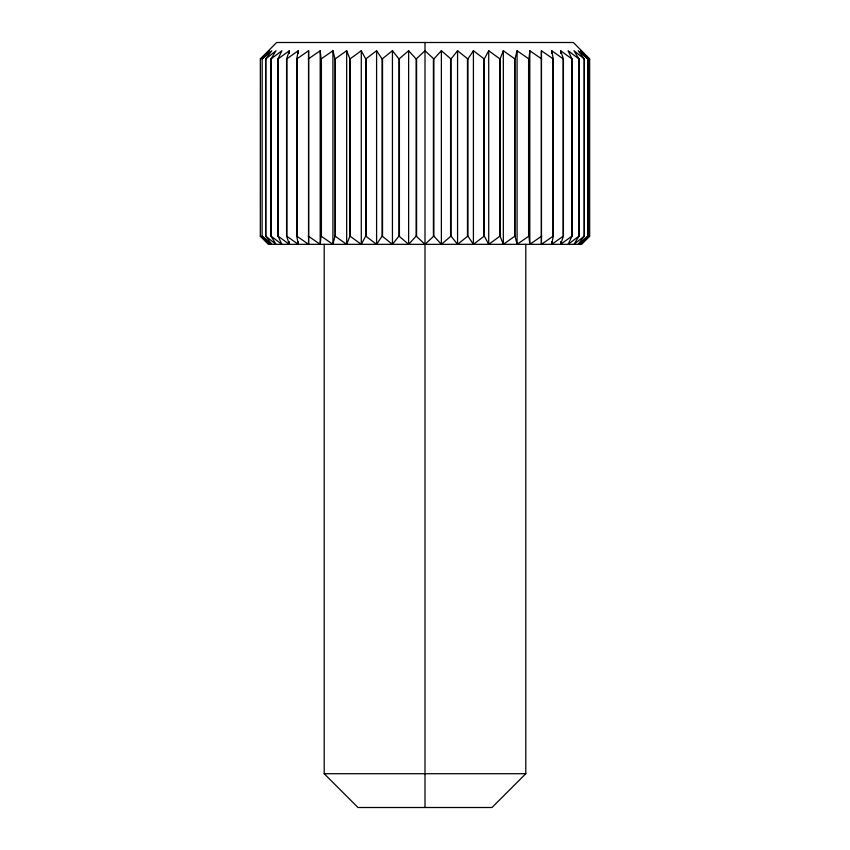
<?xml version="1.0" encoding="UTF-8"?>
<svg xmlns="http://www.w3.org/2000/svg" width="850" height="850" viewBox="0 0 850 850"><rect width="100%" height="100%" fill="white"/><g stroke="black" fill="none" stroke-linecap="round" stroke-linejoin="round"><path stroke-width="1.27" d="M296.714 236.087L308.582 244.333L308.582 50.745L296.714 58.99L296.714 236.087L298.265 244.333L286.588 236.087L286.588 58.99L289.34 50.745L277.982 58.99L277.982 236.087L281.892 244.333L270.98 236.087L270.98 58.99L276.016 50.745L265.668 58.99L265.668 236.087L271.777 244.333L262.108 236.087L262.172 58.99L271.777 50.745L265.668 58.99M553.286 236.087L541.418 244.333L541.418 50.745L553.286 58.99L553.286 236.087L551.735 244.333L563.412 236.087L563.412 58.99L560.66 50.745L572.018 58.99L572.018 236.087L568.108 244.333L579.02 236.087L579.02 58.99L573.984 50.745L584.332 58.99L584.332 236.087L578.223 244.333L587.892 236.087L587.892 58.99L580.794 50.745L589.656 58.99L589.677 236.087L581.644 244.333L268.356 244.333L260.323 236.087L260.344 58.99L276.601 42.5L573.399 42.5L589.677 58.99M308.252 236.087L320.184 244.333L321.066 236.087L321.066 58.99L320.184 50.745L308.252 58.99M541.747 236.087L529.816 244.333L528.934 236.087L528.934 58.99L529.816 50.745L541.747 58.99M296.714 58.99L298.265 50.745L286.588 58.99M321.066 236.087L332.924 244.333L335.017 236.087L335.017 58.99L332.924 50.745L321.066 58.99M528.934 236.087L517.076 244.333L514.983 236.087L514.983 58.99L517.076 50.745L528.934 58.99M572.018 236.087L560.66 244.333L563.412 236.087M335.017 236.087L346.672 244.333L349.945 236.087L349.945 58.99L346.672 50.745L335.017 58.99M514.983 236.087L503.328 244.333L500.055 236.087L500.055 58.99L503.328 50.745L514.983 58.99M277.982 58.99L281.892 50.745L270.98 58.99M349.945 236.087L361.282 244.333L365.712 236.087L365.712 58.99L361.282 50.745L349.945 58.99M500.055 236.087L488.718 244.333L484.288 236.087L484.288 58.99L488.718 50.745L500.055 58.99M579.02 236.087L573.984 244.333L584.332 236.087M484.288 236.087L473.408 244.333L467.882 236.087L467.882 58.99L473.408 50.745L484.288 58.99M365.712 236.087L376.592 244.333L382.118 236.087L382.118 58.99L376.592 50.745L365.712 58.99M467.882 236.087L457.566 244.333L451.01 236.087L451.01 58.99L457.566 50.745L467.882 58.99M382.118 236.087L392.434 244.333L398.99 236.087L398.99 58.99L392.434 50.745L382.118 58.99M587.892 236.087L580.794 244.333L589.656 236.087M451.01 236.087L441.373 244.333L433.84 236.087L433.84 58.99L441.373 50.745L451.01 58.99M398.99 236.087L408.627 244.333L416.16 236.087L416.16 58.99L408.627 50.745L398.99 58.99M525.799 244.333L525.799 773.713L492.012 807.5L357.988 807.5L324.201 773.713L324.201 244.333M416.16 58.99L425 50.745L433.84 58.99M433.84 236.087L425 244.333L416.16 236.087M260.344 58.99L269.206 50.745L262.172 58.99M551.735 53.401L551.735 50.745L563.412 58.99M572.018 58.99L568.108 50.745L579.02 58.99M584.332 58.99L578.223 50.745L587.892 58.99M265.668 236.087L276.016 244.333L270.98 236.087M277.982 236.087L289.34 244.333L289.34 241.687M324.201 773.713L525.799 773.713M260.344 236.087L269.206 244.333L262.108 236.087M286.588 236.087L289.34 244.333M551.735 50.745L553.286 58.99M587.828 58.99L587.828 236.087M584.216 58.99L584.216 236.087M578.861 58.99L578.861 236.087M571.827 58.99L571.827 236.087M563.178 58.99L563.178 236.087M560.66 50.745L560.66 53.401M560.66 241.687L560.66 244.333M553.01 58.99L553.01 236.087M551.735 241.687L551.735 244.333M541.418 50.745L541.418 244.333M529.816 50.745L529.816 244.333M528.604 58.99L528.604 236.087M517.076 50.745L517.076 244.333M514.633 58.99L514.633 236.087M503.328 50.745L503.328 244.333M499.672 58.99L499.672 236.087M488.718 50.745L488.718 244.333M483.894 58.99L483.894 236.087M473.408 50.745L473.408 244.333M467.468 58.99L467.468 236.087M457.566 50.745L457.566 244.333M450.585 58.99L450.585 236.087M441.373 50.745L441.373 244.333M433.415 58.99L433.415 236.087M425 42.5L425 807.5M416.585 58.99L416.585 236.087M408.627 50.745L408.627 244.333M399.415 58.99L399.415 236.087M392.434 50.745L392.434 244.333M382.532 58.99L382.532 236.087M376.592 50.745L376.592 244.333M366.106 58.99L366.106 236.087M361.282 50.745L361.282 244.333M350.328 58.99L350.328 236.087M346.672 50.745L346.672 244.333M335.368 58.99L335.368 236.087M332.924 50.745L332.924 244.333M321.396 58.99L321.396 236.087M320.184 50.745L320.184 244.333M308.582 50.745L308.582 244.333M298.265 50.745L298.265 53.401M298.265 241.687L298.265 244.333M296.99 58.99L296.99 236.087M289.34 50.745L289.34 53.401M286.822 58.99L286.822 236.087M278.173 58.99L278.173 236.087M271.139 58.99L271.139 236.087M265.784 58.99L265.784 236.087"/></g></svg>
